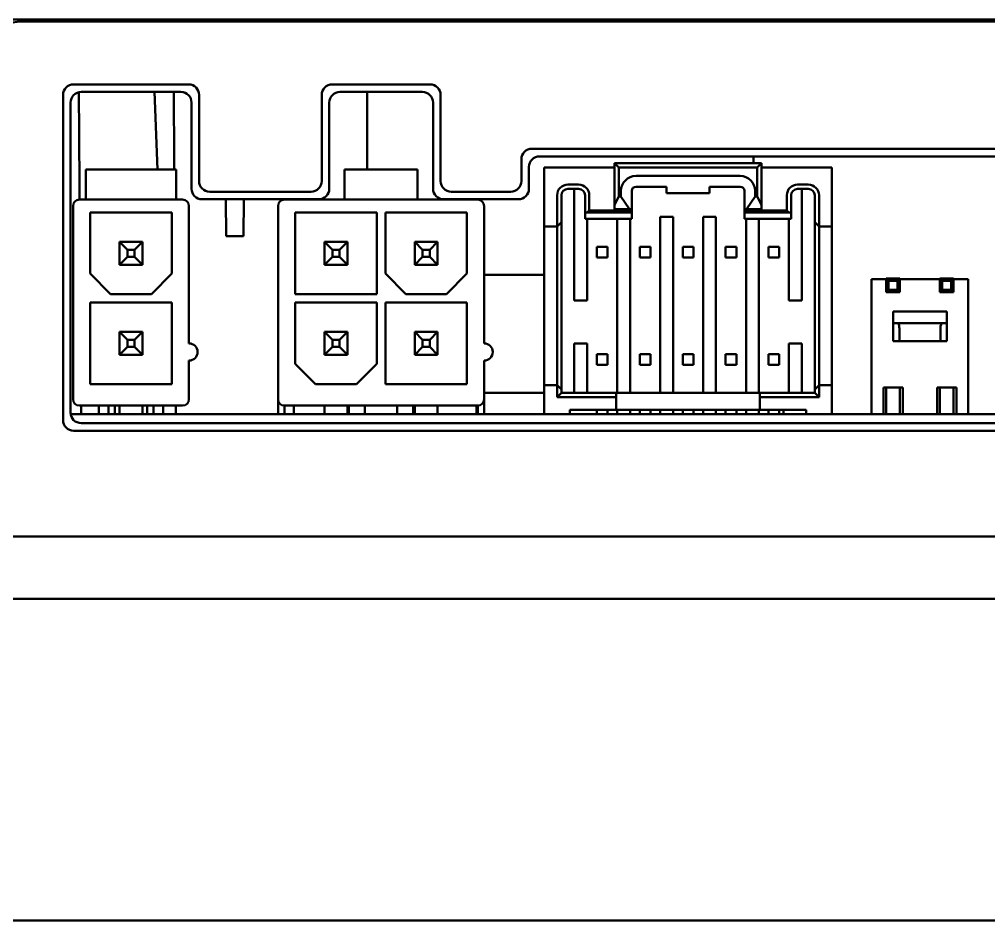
# Model space of a CAD drawing. Header units: millimetres. Extents: x 16 to 1137, y -51 to 344.
# Drawn here: x 98.94 to 144.08, y 129.17 to 171.17 of the extents above; entities that cross this region are included whole.
import ezdxf

# ---------------------------------------------------------------- set-up
doc = ezdxf.new("R2010")
doc.units = ezdxf.units.MM
doc.header["$LTSCALE"] = 1.2
doc.layers.add('외형선(ISO)', color=7, linetype='Continuous', lineweight=50)

msp = doc.modelspace()

# ---------------------------------------------------------------- linework, layer by layer
at = {"layer": '외형선(ISO)', "color": 7}
for p, q in [((91.035, 171.167), (128.035, 171.167)), ((128.035, 171.067), (128.035, 171.167)), ((129.035, 171.167), (128.035, 171.167)), ((129.035, 171.167), (182.035, 171.167)), ((212.039, 171.067), (99.039, 171.067)), ((106.816, 168.136), (101.461, 168.136)), ((118.066, 168.136), (113.511, 168.136)), ((100.969, 152.489), (100.969, 167.644)), ((101.814, 167.784), (106.463, 167.784)), ((105.237, 167.784), (105.363, 164.167)), ((107.308, 167.644), (107.308, 163.629)), ((113.019, 163.629), (113.019, 167.644)), ((113.864, 167.784), (117.713, 167.784)), ((115.135, 167.784), (115.135, 164.167)), ((118.558, 167.644), (118.558, 163.629)), ((101.321, 167.291), (101.321, 152.842)), ((106.956, 163.276), (106.956, 167.291)), ((113.371, 167.291), (113.371, 163.276)), ((118.206, 163.276), (118.206, 167.291)), ((122.811, 165.136), (174.616, 165.136)), ((122.319, 163.629), (122.319, 164.644)), ((174.263, 164.784), (123.164, 164.784)), ((126.66, 164.467), (126.66, 162.517)), ((126.66, 164.467), (126.86, 164.267)), ((126.66, 164.467), (133.51, 164.467)), ((133.135, 164.784), (133.135, 164.467)), ((133.31, 164.267), (133.51, 164.467)), ((133.51, 164.467), (133.51, 162.517)), ((102.035, 164.167), (106.235, 164.167)), ((102.035, 164.167), (102.035, 162.767)), ((106.235, 164.167), (106.235, 162.767)), ((114.085, 164.167), (117.485, 164.167)), ((114.085, 164.167), (114.085, 162.767)), ((117.485, 164.167), (117.485, 162.767)), ((122.671, 164.291), (122.671, 163.276)), ((123.385, 164.267), (123.385, 161.517)), ((123.385, 164.267), (126.66, 164.267)), ((126.86, 164.267), (133.31, 164.267)), ((126.86, 164.267), (126.86, 162.917)), ((133.31, 164.267), (133.31, 162.917)), ((133.51, 164.267), (136.785, 164.267)), ((136.785, 164.267), (136.785, 161.517)), ((124.985, 163.467), (124.485, 163.467)), ((127.66, 163.87), (132.51, 163.87)), ((135.685, 163.467), (135.185, 163.467)), ((107.801, 163.136), (112.526, 163.136)), ((119.051, 163.136), (121.826, 163.136)), ((124.985, 163.267), (124.485, 163.267)), ((124.785, 163.267), (124.785, 158.067)), ((126.96, 162.917), (126.96, 163.17)), ((127.46, 162.317), (127.46, 163.17)), ((129.085, 163.37), (127.66, 163.37)), ((129.085, 163.37), (129.085, 163.07)), ((131.085, 163.07), (129.085, 163.07)), ((131.085, 163.07), (131.085, 163.37)), ((132.51, 163.37), (131.085, 163.37)), ((132.71, 163.17), (132.71, 162.317)), ((133.21, 163.17), (133.21, 162.917)), ((135.685, 163.267), (135.185, 163.267)), ((135.385, 158.067), (135.385, 163.267)), ((101.735, 162.767), (102.035, 162.767)), ((102.035, 162.767), (106.235, 162.767)), ((106.235, 162.767), (106.535, 162.767)), ((112.879, 162.784), (107.448, 162.784)), ((108.556, 162.784), (108.571, 161.067)), ((109.386, 162.784), (109.371, 161.067)), ((111.285, 162.767), (114.085, 162.767)), ((111.779, 162.767), (111.779, 162.784)), ((112.531, 162.784), (112.531, 162.767)), ((114.085, 162.767), (117.485, 162.767)), ((117.485, 162.767), (120.285, 162.767)), ((122.179, 162.784), (118.698, 162.784)), ((123.985, 161.517), (123.985, 162.967)), ((124.185, 162.967), (124.185, 161.717)), ((125.285, 162.167), (125.285, 162.967)), ((125.485, 162.267), (125.485, 162.967)), ((126.66, 162.517), (126.86, 162.917)), ((126.96, 162.917), (126.86, 162.917)), ((126.96, 162.917), (127.36, 162.317)), ((132.81, 162.317), (133.21, 162.917)), ((133.31, 162.917), (133.21, 162.917)), ((133.31, 162.917), (133.51, 162.517)), ((134.685, 162.267), (134.685, 162.967)), ((134.885, 162.167), (134.885, 162.967)), ((135.985, 161.717), (135.985, 162.967)), ((136.185, 162.967), (136.185, 161.517)), ((101.435, 153.467), (101.435, 162.467)), ((102.235, 162.167), (102.235, 159.317)), ((106.035, 162.167), (102.235, 162.167)), ((106.035, 159.317), (106.035, 162.167)), ((106.835, 162.467), (106.835, 156.067)), ((110.985, 153.467), (110.985, 162.467)), ((111.785, 162.167), (111.785, 158.367)), ((115.585, 162.167), (111.785, 162.167)), ((115.585, 158.367), (115.585, 162.167)), ((115.985, 162.167), (115.985, 159.317)), ((119.785, 162.167), (115.985, 162.167)), ((119.785, 159.317), (119.785, 162.167)), ((120.585, 162.467), (120.585, 156.067)), ((125.385, 162.167), (125.285, 162.167)), ((125.285, 161.875), (125.285, 162.167)), ((125.385, 162.167), (125.485, 162.267)), ((125.385, 162.167), (127.46, 162.167)), ((125.485, 162.267), (127.46, 162.267)), ((126.66, 162.317), (126.66, 162.517)), ((127.36, 162.317), (126.66, 162.317)), ((127.46, 162.317), (127.36, 162.317)), ((127.46, 162.267), (127.46, 162.317)), ((127.46, 162.267), (127.46, 162.167)), ((127.46, 161.867), (127.46, 162.167)), ((132.71, 162.317), (132.71, 162.267)), ((132.81, 162.317), (132.71, 162.317)), ((134.685, 162.267), (132.71, 162.267)), ((132.71, 162.167), (132.71, 162.267)), ((132.71, 162.167), (132.71, 161.867)), ((134.785, 162.167), (132.71, 162.167)), ((133.51, 162.317), (132.81, 162.317)), ((133.51, 162.517), (133.51, 162.317)), ((134.685, 162.267), (134.785, 162.167)), ((134.785, 162.167), (134.885, 162.167)), ((134.885, 162.167), (134.885, 161.875)), ((123.985, 161.517), (124.185, 161.717)), ((124.185, 160.717), (124.185, 161.717)), ((125.385, 161.875), (125.285, 161.875)), ((125.385, 158.067), (125.385, 161.875)), ((125.385, 161.867), (126.785, 161.867)), ((126.785, 161.875), (127.385, 161.875)), ((126.785, 161.875), (126.785, 153.767)), ((127.385, 161.875), (127.385, 153.767)), ((127.385, 161.867), (127.46, 161.867)), ((128.785, 161.967), (128.785, 153.767)), ((128.785, 161.967), (129.385, 161.967)), ((129.385, 161.967), (129.385, 153.767)), ((130.785, 161.967), (130.785, 153.767)), ((130.785, 161.967), (131.385, 161.967)), ((131.385, 161.967), (131.385, 153.767)), ((132.785, 161.867), (132.71, 161.867)), ((132.785, 161.875), (132.785, 153.767)), ((132.785, 161.875), (133.385, 161.875)), ((133.385, 161.875), (133.385, 153.767)), ((134.785, 161.867), (133.385, 161.867)), ((134.785, 161.875), (134.885, 161.875)), ((134.785, 161.875), (134.785, 158.067)), ((136.185, 161.517), (135.985, 161.717)), ((135.985, 160.717), (135.985, 161.717)), ((123.385, 161.517), (123.385, 160.717)), ((123.385, 161.517), (123.985, 161.517)), ((123.985, 160.717), (123.985, 161.517)), ((136.185, 161.517), (136.785, 161.517)), ((136.185, 160.717), (136.185, 161.517)), ((136.785, 161.517), (136.785, 160.717)), ((103.6, 160.802), (104.67, 160.802)), ((103.6, 159.732), (103.6, 160.802)), ((103.97, 160.432), (103.6, 160.802)), ((104.3, 160.432), (104.67, 160.802)), ((104.67, 160.802), (104.67, 159.732)), ((109.371, 161.067), (108.571, 161.067)), ((113.15, 160.802), (114.22, 160.802)), ((113.15, 159.732), (113.15, 160.802)), ((113.52, 160.432), (113.15, 160.802)), ((113.85, 160.432), (114.22, 160.802)), ((114.22, 160.802), (114.22, 159.732)), ((117.35, 160.802), (118.42, 160.802)), ((117.35, 159.732), (117.35, 160.802)), ((117.72, 160.432), (117.35, 160.802)), ((118.05, 160.432), (118.42, 160.802)), ((118.42, 160.802), (118.42, 159.732)), ((103.97, 160.102), (103.97, 160.432)), ((103.97, 160.432), (104.3, 160.432)), ((104.3, 160.432), (104.3, 160.102)), ((113.52, 160.102), (113.52, 160.432)), ((113.52, 160.432), (113.85, 160.432)), ((113.85, 160.432), (113.85, 160.102)), ((117.72, 160.102), (117.72, 160.432)), ((117.72, 160.432), (118.05, 160.432)), ((118.05, 160.432), (118.05, 160.102)), ((123.385, 160.717), (123.385, 154.917)), ((123.985, 160.717), (123.985, 154.917)), ((124.185, 160.717), (124.185, 154.917)), ((125.835, 160.567), (125.835, 160.067)), ((125.835, 160.567), (126.335, 160.567)), ((126.335, 160.567), (126.335, 160.067)), ((127.835, 160.567), (127.835, 160.067)), ((127.835, 160.567), (128.335, 160.567)), ((128.335, 160.567), (128.335, 160.067)), ((129.835, 160.067), (129.835, 160.567)), ((130.335, 160.567), (129.835, 160.567)), ((130.335, 160.067), (130.335, 160.567)), ((131.835, 160.567), (131.835, 160.067)), ((131.835, 160.567), (132.335, 160.567)), ((132.335, 160.567), (132.335, 160.067)), ((133.835, 160.567), (133.835, 160.067)), ((133.835, 160.567), (134.335, 160.567)), ((134.335, 160.567), (134.335, 160.067)), ((135.985, 160.717), (135.985, 154.917)), ((136.185, 160.717), (136.185, 154.917)), ((136.785, 160.717), (136.785, 154.917)), ((103.97, 160.102), (103.6, 159.732)), ((103.97, 160.102), (104.3, 160.102)), ((104.3, 160.102), (104.67, 159.732)), ((113.52, 160.102), (113.15, 159.732)), ((113.52, 160.102), (113.85, 160.102)), ((113.85, 160.102), (114.22, 159.732)), ((117.72, 160.102), (117.35, 159.732)), ((117.72, 160.102), (118.05, 160.102)), ((118.05, 160.102), (118.42, 159.732)), ((125.835, 160.067), (126.335, 160.067)), ((127.835, 160.067), (128.335, 160.067)), ((130.335, 160.067), (129.835, 160.067)), ((131.835, 160.067), (132.335, 160.067)), ((133.835, 160.067), (134.335, 160.067)), ((103.6, 159.732), (104.67, 159.732)), ((113.15, 159.732), (114.22, 159.732)), ((117.35, 159.732), (118.42, 159.732)), ((102.235, 159.317), (103.185, 158.367)), ((105.085, 158.367), (106.035, 159.317)), ((115.985, 159.317), (116.935, 158.367)), ((118.835, 158.367), (119.785, 159.317)), ((123.385, 159.267), (120.585, 159.267)), ((139.317, 159.067), (138.635, 159.067)), ((138.635, 152.767), (138.635, 159.067)), ((139.317, 158.449), (139.317, 159.084)), ((139.317, 159.084), (139.424, 158.977)), ((139.317, 159.084), (139.952, 159.084)), ((139.424, 158.556), (139.424, 158.977)), ((139.424, 158.977), (139.845, 158.977)), ((139.845, 158.977), (139.952, 159.084)), ((139.845, 158.977), (139.845, 158.556)), ((139.952, 159.084), (139.952, 158.449)), ((141.817, 159.067), (139.952, 159.067)), ((141.817, 158.449), (141.817, 159.084)), ((141.817, 159.084), (141.924, 158.977)), ((141.817, 159.084), (142.452, 159.084)), ((141.924, 158.556), (141.924, 158.977)), ((141.924, 158.977), (142.345, 158.977)), ((142.345, 158.977), (142.452, 159.084)), ((142.345, 158.977), (142.345, 158.556)), ((142.452, 159.084), (142.452, 158.449)), ((143.135, 159.067), (142.452, 159.067)), ((143.135, 152.767), (143.135, 159.067)), ((139.424, 158.556), (139.317, 158.449)), ((139.424, 158.556), (139.845, 158.556)), ((139.845, 158.556), (139.952, 158.449)), ((141.924, 158.556), (141.817, 158.449)), ((141.924, 158.556), (142.345, 158.556)), ((142.345, 158.556), (142.452, 158.449)), ((103.185, 158.367), (105.085, 158.367)), ((111.785, 158.367), (115.585, 158.367)), ((116.935, 158.367), (118.835, 158.367)), ((124.785, 158.067), (125.385, 158.067)), ((134.785, 158.067), (135.385, 158.067)), ((139.317, 158.449), (139.952, 158.449)), ((141.817, 158.449), (142.452, 158.449)), ((102.235, 157.967), (102.235, 154.167)), ((106.035, 157.967), (102.235, 157.967)), ((106.035, 154.167), (106.035, 157.967)), ((111.785, 157.967), (111.785, 155.117)), ((115.585, 157.967), (111.785, 157.967)), ((115.585, 155.117), (115.585, 157.967)), ((115.985, 157.967), (115.985, 154.167)), ((119.785, 157.967), (115.985, 157.967)), ((119.785, 154.167), (119.785, 157.967)), ((139.635, 157.017), (139.635, 157.547)), ((139.635, 157.547), (142.135, 157.547)), ((142.135, 157.017), (142.135, 157.547)), ((139.635, 156.167), (139.635, 157.017)), ((139.635, 157.017), (139.835, 157.017)), ((139.835, 157.017), (141.935, 157.017)), ((139.926, 156.167), (139.926, 156.767)), ((141.844, 156.767), (141.844, 156.167)), ((141.935, 157.017), (142.135, 157.017)), ((142.135, 157.017), (142.135, 156.167)), ((103.6, 155.532), (103.6, 156.602)), ((103.97, 156.232), (103.6, 156.602)), ((103.6, 156.602), (104.67, 156.602)), ((103.97, 155.902), (103.97, 156.232)), ((103.97, 156.232), (104.3, 156.232)), ((104.3, 156.232), (104.67, 156.602)), ((104.3, 156.232), (104.3, 155.902)), ((104.67, 156.602), (104.67, 155.532)), ((113.15, 155.532), (113.15, 156.602)), ((113.52, 156.232), (113.15, 156.602)), ((113.15, 156.602), (114.22, 156.602)), ((113.52, 155.902), (113.52, 156.232)), ((113.52, 156.232), (113.85, 156.232)), ((113.85, 156.232), (114.22, 156.602)), ((113.85, 156.232), (113.85, 155.902)), ((114.22, 156.602), (114.22, 155.532)), ((117.35, 155.532), (117.35, 156.602)), ((117.72, 156.232), (117.35, 156.602)), ((117.35, 156.602), (118.42, 156.602)), ((117.72, 155.902), (117.72, 156.232)), ((117.72, 156.232), (118.05, 156.232)), ((118.05, 156.232), (118.42, 156.602)), ((118.05, 156.232), (118.05, 155.902)), ((118.42, 156.602), (118.42, 155.532)), ((103.97, 155.902), (103.6, 155.532)), ((103.97, 155.902), (104.3, 155.902)), ((104.3, 155.902), (104.67, 155.532)), ((113.52, 155.902), (113.15, 155.532)), ((113.52, 155.902), (113.85, 155.902)), ((113.85, 155.902), (114.22, 155.532)), ((117.72, 155.902), (117.35, 155.532)), ((117.72, 155.902), (118.05, 155.902)), ((118.05, 155.902), (118.42, 155.532)), ((125.385, 156.067), (124.785, 156.067)), ((124.785, 156.067), (124.785, 153.767)), ((125.385, 153.767), (125.385, 156.067)), ((135.385, 156.067), (134.785, 156.067)), ((134.785, 156.067), (134.785, 153.767)), ((135.385, 153.767), (135.385, 156.067)), ((139.926, 156.167), (139.635, 156.167)), ((139.926, 156.167), (141.844, 156.167)), ((142.135, 156.167), (141.844, 156.167)), ((103.6, 155.532), (104.67, 155.532)), ((113.15, 155.532), (114.22, 155.532)), ((117.35, 155.532), (118.42, 155.532)), ((125.835, 155.567), (125.835, 155.067)), ((125.835, 155.567), (126.335, 155.567)), ((126.335, 155.567), (126.335, 155.067)), ((127.835, 155.567), (127.835, 155.067)), ((127.835, 155.567), (128.335, 155.567)), ((128.335, 155.567), (128.335, 155.067)), ((130.335, 155.567), (129.835, 155.567)), ((129.835, 155.067), (129.835, 155.567)), ((130.335, 155.067), (130.335, 155.567)), ((131.835, 155.567), (131.835, 155.067)), ((131.835, 155.567), (132.335, 155.567)), ((132.335, 155.567), (132.335, 155.067)), ((133.835, 155.567), (133.835, 155.067)), ((133.835, 155.567), (134.335, 155.567)), ((134.335, 155.567), (134.335, 155.067)), ((106.835, 155.267), (106.835, 153.467)), ((111.785, 155.117), (112.735, 154.167)), ((114.635, 154.167), (115.585, 155.117)), ((120.585, 155.267), (120.585, 153.467)), ((123.385, 154.917), (123.385, 154.117)), ((123.985, 154.117), (123.985, 154.917)), ((124.185, 153.917), (124.185, 154.917)), ((125.835, 155.067), (126.335, 155.067)), ((127.835, 155.067), (128.335, 155.067)), ((130.335, 155.067), (129.835, 155.067)), ((131.835, 155.067), (132.335, 155.067)), ((133.835, 155.067), (134.335, 155.067)), ((135.985, 153.917), (135.985, 154.917)), ((136.185, 154.117), (136.185, 154.917)), ((136.785, 154.917), (136.785, 154.117)), ((102.235, 154.167), (106.035, 154.167)), ((112.735, 154.167), (114.635, 154.167)), ((115.985, 154.167), (119.785, 154.167)), ((123.385, 154.117), (123.385, 152.767)), ((123.385, 154.117), (123.985, 154.117)), ((123.985, 154.117), (123.985, 153.567)), ((123.985, 154.117), (124.185, 153.917)), ((136.185, 154.117), (135.985, 153.917)), ((136.185, 154.117), (136.785, 154.117)), ((136.185, 154.117), (136.185, 153.567)), ((136.785, 154.117), (136.785, 152.767)), ((139.185, 152.767), (139.185, 154.017)), ((139.185, 154.017), (140.085, 154.017)), ((139.317, 152.767), (139.317, 154.017)), ((139.952, 152.767), (139.952, 154.017)), ((140.085, 152.767), (140.085, 154.017)), ((141.685, 152.767), (141.685, 154.017)), ((141.685, 154.017), (142.585, 154.017)), ((141.817, 152.767), (141.817, 154.017)), ((142.452, 152.767), (142.452, 154.017)), ((142.585, 152.767), (142.585, 154.017)), ((123.385, 153.767), (120.585, 153.767)), ((123.985, 153.567), (124.185, 153.767)), ((123.985, 153.567), (126.735, 153.567)), ((124.185, 153.917), (124.185, 153.767)), ((124.185, 153.767), (126.735, 153.767)), ((126.735, 153.767), (133.435, 153.767)), ((126.735, 153.567), (126.735, 153.767)), ((126.735, 153.567), (126.735, 152.967)), ((133.435, 153.767), (135.985, 153.767)), ((133.435, 153.567), (133.435, 153.767)), ((133.435, 153.567), (136.185, 153.567)), ((133.435, 153.567), (133.435, 152.967)), ((135.985, 153.917), (135.985, 153.767)), ((136.185, 153.567), (135.985, 153.767)), ((106.535, 153.167), (101.735, 153.167)), ((102.635, 153.167), (102.635, 152.767)), ((103.085, 153.167), (103.085, 152.767)), ((103.385, 153.167), (103.385, 152.767)), ((103.6, 152.767), (103.6, 153.167)), ((104.67, 152.767), (104.67, 153.167)), ((104.885, 152.767), (104.885, 153.167)), ((105.185, 153.167), (105.185, 152.767)), ((105.635, 153.167), (105.635, 152.767)), ((106.22, 152.767), (106.217, 153.167)), ((110.985, 152.767), (110.985, 153.467)), ((120.285, 153.167), (111.285, 153.167)), ((111.285, 153.167), (111.285, 152.767)), ((111.722, 152.767), (111.726, 153.167)), ((113.15, 152.767), (113.15, 153.167)), ((114.22, 152.767), (114.22, 153.167)), ((114.285, 153.167), (114.285, 152.767)), ((115.035, 153.167), (115.035, 152.767)), ((116.535, 153.167), (116.535, 152.767)), ((117.285, 153.167), (117.285, 152.767)), ((117.35, 152.767), (117.35, 153.167)), ((118.42, 152.767), (118.42, 153.167)), ((120.235, 153.167), (120.235, 152.767)), ((120.285, 153.167), (120.285, 152.767)), ((120.585, 153.467), (120.585, 152.767)), ((101.327, 152.767), (103.085, 152.767)), ((103.085, 152.767), (103.385, 152.767)), ((103.385, 152.767), (104.885, 152.767)), ((104.885, 152.767), (105.185, 152.767)), ((105.185, 152.767), (110.985, 152.767)), ((110.985, 152.767), (111.285, 152.767)), ((111.285, 152.767), (120.285, 152.767)), ((120.285, 152.767), (120.585, 152.767)), ((120.585, 152.767), (123.385, 152.767)), ((123.385, 152.767), (124.585, 152.767)), ((126.735, 152.967), (124.585, 152.967)), ((124.585, 152.767), (124.585, 152.967)), ((124.585, 152.767), (126.785, 152.767)), ((125.835, 152.967), (125.835, 152.767)), ((126.335, 152.967), (126.335, 152.767)), ((126.735, 152.967), (133.435, 152.967)), ((126.785, 152.967), (126.785, 152.767)), ((126.785, 152.767), (127.385, 152.767)), ((127.385, 152.967), (127.385, 152.767)), ((127.385, 152.767), (128.785, 152.767)), ((127.835, 152.967), (127.835, 152.767)), ((128.335, 152.967), (128.335, 152.767)), ((128.785, 152.967), (128.785, 152.767)), ((128.785, 152.767), (129.385, 152.767)), ((129.385, 152.967), (129.385, 152.767)), ((129.385, 152.767), (130.785, 152.767)), ((129.835, 152.767), (129.835, 152.967)), ((130.335, 152.767), (130.335, 152.967)), ((130.785, 152.967), (130.785, 152.767)), ((130.785, 152.767), (131.385, 152.767)), ((131.385, 152.967), (131.385, 152.767)), ((131.385, 152.767), (132.785, 152.767)), ((131.835, 152.967), (131.835, 152.767)), ((132.335, 152.967), (132.335, 152.767)), ((132.785, 152.967), (132.785, 152.767)), ((132.785, 152.767), (133.385, 152.767)), ((133.385, 152.967), (133.385, 152.767)), ((133.385, 152.767), (135.585, 152.767)), ((135.585, 152.967), (133.435, 152.967)), ((133.835, 152.967), (133.835, 152.767)), ((134.335, 152.967), (134.335, 152.767)), ((134.535, 152.967), (134.535, 152.767)), ((135.585, 152.767), (135.585, 152.967)), ((135.585, 152.767), (136.785, 152.767)), ((136.785, 152.767), (145.035, 152.767)), ((101.814, 152.349), (174.756, 152.349)), ((209.616, 151.997), (101.461, 151.997)), ((214.535, 147.067), (96.535, 147.067)), ((212.039, 147.067), (99.039, 147.067)), ((220.035, 144.167), (91.035, 144.167)), ((221.035, 129.167), (90.035, 129.167))]:
    msp.add_line(p, q, dxfattribs=at)
for centre, radius, start, end in [((99.039, 169.067), 2, 90, 180), ((124.485, 162.967), 0.5, 90, 180), ((124.985, 162.967), 0.5, 0, 90), ((127.66, 163.17), 0.7, 90, 180), ((132.51, 163.17), 0.7, 0, 90), ((135.185, 162.967), 0.5, 90, 180), ((135.685, 162.967), 0.5, 0, 90), ((124.485, 162.967), 0.3, 90, 180), ((124.985, 162.967), 0.3, 0, 90), ((127.66, 163.17), 0.2, 90, 180), ((132.51, 163.17), 0.2, 0, 90), ((135.185, 162.967), 0.3, 90, 180), ((135.685, 162.967), 0.3, 0, 90), ((101.735, 162.467), 0.3, 90, 180), ((106.535, 162.467), 0.3, 0, 90), ((111.285, 162.467), 0.3, 90, 180), ((120.285, 162.467), 0.3, 0, 90), ((106.835, 155.667), 0.4, 270, 90), ((120.585, 155.667), 0.4, 270, 90), ((101.735, 153.467), 0.3, 180, 270), ((106.535, 153.467), 0.3, 270, 0), ((111.285, 153.467), 0.3, 180, 270), ((120.285, 153.467), 0.3, 270, 0)]:
    msp.add_arc(centre, radius, start, end, dxfattribs=at)
for centre, major_axis, ratio, start_param, end_param in [((101.476, 167.629), (-0.364, 0.364), 0.970288, 5.512866, 7.053504), ((106.801, 167.629), (0.364, 0.364), 0.970288, 5.512866, 7.053504), ((113.526, 167.629), (-0.364, 0.364), 0.970288, 5.512866, 7.053504), ((118.051, 167.629), (0.364, 0.364), 0.970288, 5.512866, 7.053504), ((101.829, 167.276), (-0.364, 0.364), 0.970288, 5.512866, 7.053504), ((106.448, 167.276), (0.364, 0.364), 0.970288, 5.512866, 7.053504), ((113.879, 167.276), (-0.364, 0.364), 0.970288, 5.512866, 7.053504), ((117.698, 167.276), (0.364, 0.364), 0.970288, 5.512866, 7.053504), ((122.826, 164.629), (0.364, -0.364), 0.970288, 2.371274, 3.911912), ((123.179, 164.276), (0.364, -0.364), 0.970288, 2.371274, 3.911912), ((107.816, 163.644), (-0.364, -0.364), 0.970288, 5.512866, 7.053504), ((112.511, 163.644), (-0.364, 0.364), 0.970288, 2.371274, 3.911912), ((119.066, 163.644), (-0.364, -0.364), 0.970288, 5.512866, 7.053504), ((121.811, 163.644), (0.364, -0.364), 0.970288, 5.512866, 7.053504), ((107.463, 163.292), (-0.364, -0.364), 0.970288, 5.512866, 7.053504), ((112.864, 163.292), (-0.364, 0.364), 0.970288, 2.371274, 3.911912), ((118.713, 163.292), (-0.364, -0.364), 0.970288, 5.512866, 7.053504), ((122.164, 163.292), (0.364, -0.364), 0.970288, 5.512866, 7.053504), ((139.835, 156.767), (0, -0.25), 0.36397, 1.570796, 3.141593), ((141.935, 156.767), (0, 0.25), 0.36397, 0, 1.570796), ((101.829, 152.857), (0.364, 0.364), 0.970288, 2.371274, 3.911912), ((101.476, 152.504), (0.364, 0.364), 0.970288, 2.371274, 3.911912)]:
    msp.add_ellipse(centre, major_axis=major_axis, ratio=ratio, start_param=start_param, end_param=end_param, dxfattribs=at)
for points, knots in [([(101.706, 167.772), (101.717, 166.292), (101.728, 164.811), (101.74, 163.143), (101.741, 162.955), (101.743, 162.767)], [0.0789279, 0.0789279, 0.0789279, 0.0789279, 0.3497445, 0.3497445, 0.3841461, 0.3841461, 0.3841461, 0.3841461]), ([(106.126, 167.784), (106.129, 167.411), (106.132, 167.037), (106.141, 165.832), (106.147, 164.999), (106.153, 164.167)], [0.1603515, 0.1603515, 0.1603515, 0.1603515, 0.300326, 0.300326, 0.6124999, 0.6124999, 0.6124999, 0.6124999])]:
    msp.add_open_spline(points, degree=3, knots=knots, dxfattribs=at)
msp.add_open_spline([(101.814, 153.167), (101.815, 153.033), (101.816, 152.9), (101.817, 152.767)], degree=3, dxfattribs=at)

doc.saveas('drawing.dxf')
